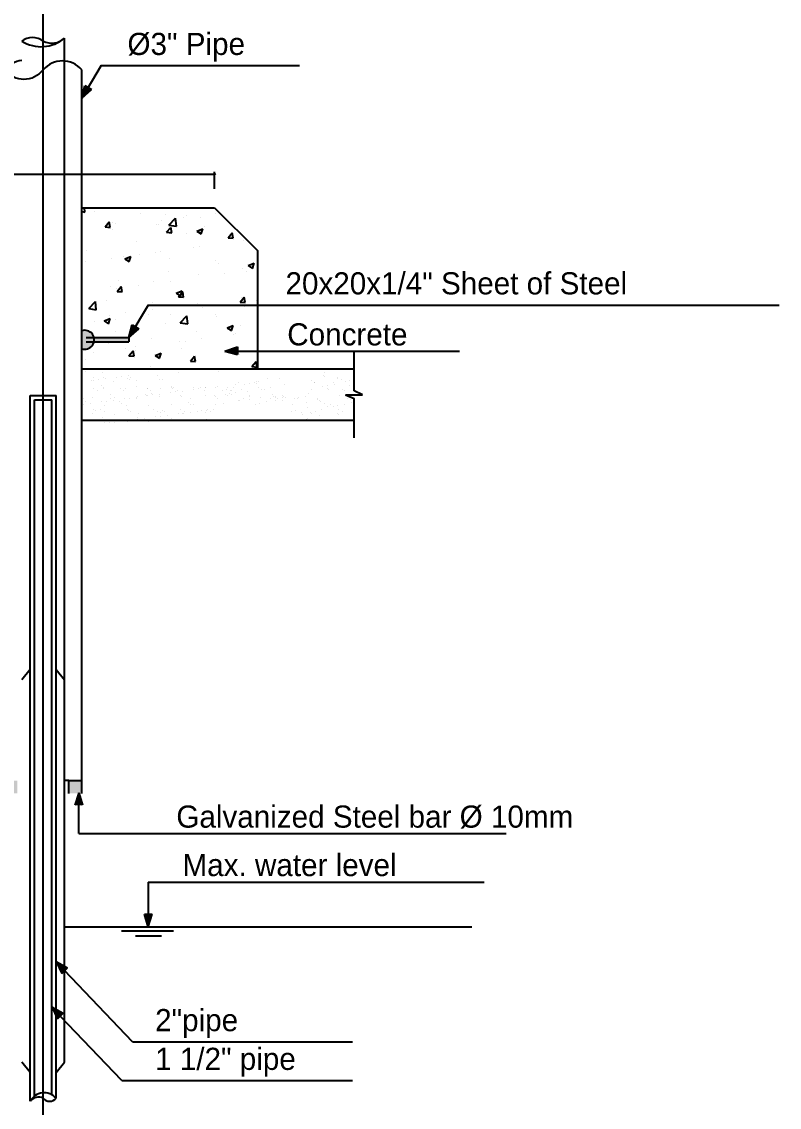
# Model space of a CAD drawing. Extents: x 152000 to 152174, y 158796 to 159332.
# Drawn here: x 152062.45 to 152071.46, y 159000.79 to 159013.7 of the extents above; entities that cross this region are included whole.
import ezdxf

# ---------------------------------------------------------------- set-up
doc = ezdxf.new("R2010")
doc.units = 0
doc.header["$LTSCALE"] = 3
doc.header["$MEASUREMENT"] = 0
doc.header["$PDMODE"] = 2
doc.header["$PDSIZE"] = 0.03
for name, pattern in [('CENTER', [2, 1.25, -0.25, 0.25, -0.25]), ('CENTER2', [28.575, 19.05, -3.175, 3.175, -3.175]), ('DASHED2', [0.375, 0.25, -0.125])]:
    doc.linetypes.add(name, pattern=pattern)
doc.layers.get('0').update_dxf_attribs({"linetype": 'CONTINUOUS'})
doc.layers.get('DEFPOINTS').update_dxf_attribs({"linetype": 'CONTINUOUS'})
for name, color, linetype in [('CENTER', 8, 'CENTER'), ('HATCH', 40, 'CONTINUOUS'), ('MECNEK', 6, 'CONTINUOUS'), ('TEXT', 7, 'CONTINUOUS')]:
    doc.layers.add(name, color=color, linetype=linetype)

# ---------------------------------------------------------------- blocks, each defined once
blk = doc.blocks.new('_OBLIQUE')
at = {"color": 0, "linetype": 'ByBlock'}
blk.add_line((-0.5, -0.5), (0.5, 0.5), dxfattribs=at)

msp = doc.modelspace()

# ---------------------------------------------------------------- hatches: boundary and pattern name
at = {"layer": 'HATCH'}
msp.add_hatch(color=256, dxfattribs=at).paths.add_polyline_path([(152063.16841, 159010.02645, -1.38807417), (152063.16841, 159009.81217)])
h = msp.add_hatch(color=256, dxfattribs=at)
h.paths.add_polyline_path([(152063.21939, 159009.9448), (152063.21939, 159009.89382), (152063.72917, 159009.89382), (152063.72917, 159009.9448)])
h.paths.add_polyline_path([(152061.69005, 159009.9448), (152061.69005, 159009.89382), (152062.19983, 159009.89382), (152062.19983, 159009.9448)])
h = msp.add_hatch(color=256, dxfattribs=at)
h.paths.add_polyline_path([(152062.25081, 159004.67334), (152062.25081, 159004.5204), (152062.40374, 159004.5204), (152062.40374, 159004.67334)])
h.paths.add_polyline_path([(152063.16841, 159004.67334), (152063.01547, 159004.67334), (152063.01547, 159004.5204), (152063.16841, 159004.5204)])
at = {"layer": 'TEXT'}
for points in [[(152063.16841, 159012.79331), (152063.2854, 159012.89635), (152063.20582, 159012.94465)], [(152063.72917, 159009.9448), (152063.84616, 159010.04783), (152063.76657, 159010.09614)], [(152064.87152, 159009.78514), (152065.02156, 159009.74284), (152065.01892, 159009.8359)], [(152063.08634, 159004.37971), (152063.17944, 159004.37969), (152063.13292, 159004.52848)], [(152063.96002, 159002.93584), (152064.00654, 159003.08463), (152063.91344, 159003.08462)], [(152062.93149, 159002.38047), (152062.99889, 159002.4447), (152062.86254, 159002.52029)], [(152062.88051, 159001.84078), (152062.94791, 159001.90501), (152062.81156, 159001.98059)]]:
    msp.add_hatch(color=2, dxfattribs=at).paths.add_polyline_path(points)

# ---------------------------------------------------------------- linework, layer by layer
at = {"color": 8, "linetype": 'ByBlock'}
for p, q in [((152064.74872, 159011.71417), (152064.74872, 159011.91678)), ((152064.74872, 159011.8862), (152062.20795, 159011.8862))]:
    msp.add_line(p, q, dxfattribs=at)
at = {"layer": 'CENTER', "linetype": 'CENTER2', "ltscale": 10}
msp.add_line((152062.70961, 158992.02657), (152062.70961, 159021.79766), dxfattribs=at)
at = {"layer": 'DEFPOINTS', "color": 0, "linetype": 'ByBlock'}
for p in [(152064.74872, 159011.8862), (152064.74872, 159011.68868)]:
    msp.add_point(p, dxfattribs=at)
at = {"layer": 'HATCH'}
for p, q in [((152063.16841, 159011.44473), (152063.20679, 159011.43878)), ((152063.20679, 159011.43887), (152063.20096, 159011.48895)), ((152063.32521, 159011.44539), (152063.32521, 159011.44539)), ((152063.86947, 159011.42239), (152063.86947, 159011.42239)), ((152064.16431, 159011.40811), (152064.16431, 159011.40811)), ((152064.41374, 159011.39939), (152064.41374, 159011.39939)), ((152064.76289, 159011.4214), (152064.76289, 159011.4214)), ((152063.44692, 159011.26164), (152063.49607, 159011.32021)), ((152063.50786, 159011.25641), (152063.49607, 159011.32032)), ((152063.54018, 159011.30843), (152063.54018, 159011.30843)), ((152063.56971, 159011.30605), (152063.56971, 159011.30605)), ((152064.05225, 159011.29559), (152064.05225, 159011.29559)), ((152064.08445, 159011.28544), (152064.08445, 159011.28544)), ((152064.12152, 159011.33696), (152064.12152, 159011.33696)), ((152064.20423, 159011.28408), (152064.28364, 159011.36685)), ((152064.20423, 159011.28408), (152064.29491, 159011.27002)), ((152064.2949, 159011.27011), (152064.28364, 159011.36694)), ((152064.37675, 159011.37056), (152064.37675, 159011.37056)), ((152064.58179, 159011.37204), (152064.58179, 159011.37204)), ((152064.62871, 159011.26244), (152064.62871, 159011.26244)), ((152063.44692, 159011.26164), (152063.50786, 159011.2563)), ((152063.47761, 159011.25219), (152063.47761, 159011.25219)), ((152063.53726, 159011.23032), (152063.53726, 159011.23032)), ((152064.17821, 159011.19766), (152064.22736, 159011.25623)), ((152064.17821, 159011.19766), (152064.23915, 159011.19233)), ((152064.23915, 159011.19243), (152064.22736, 159011.25634)), ((152064.40861, 159011.18425), (152064.40861, 159011.18425)), ((152064.53905, 159011.21184), (152064.61044, 159011.23924)), ((152064.53905, 159011.21184), (152064.58977, 159011.17763)), ((152064.58977, 159011.17773), (152064.61044, 159011.23935)), ((152064.90949, 159011.13368), (152064.95865, 159011.19225)), ((152064.90949, 159011.13368), (152064.97044, 159011.12835)), ((152064.97043, 159011.12845), (152064.95864, 159011.19236)), ((152063.81402, 159011.08219), (152063.81402, 159011.08219)), ((152064.49468, 159011.01927), (152064.49468, 159011.01927)), ((152064.56939, 159011.03263), (152064.56939, 159011.03263)), ((152065.09287, 159011.10442), (152065.09287, 159011.10442)), ((152063.21942, 159010.98013), (152063.21942, 159010.98013)), ((152063.52486, 159010.89092), (152063.52486, 159010.89092)), ((152063.66663, 159010.90414), (152063.66663, 159010.90414)), ((152063.6824, 159010.883), (152063.75379, 159010.9104)), ((152063.6824, 159010.883), (152063.73311, 159010.84879)), ((152063.73311, 159010.8489), (152063.75378, 159010.91051)), ((152063.8533, 159010.93483), (152063.8533, 159010.93483)), ((152064.03985, 159010.95619), (152064.03985, 159010.95619)), ((152064.10854, 159010.96844), (152064.10854, 159010.96844)), ((152064.21089, 159010.88114), (152064.21089, 159010.88114)), ((152063.2094, 159010.85006), (152063.2094, 159010.85006)), ((152064.75516, 159010.85815), (152064.75516, 159010.85815)), ((152064.79799, 159010.82745), (152064.79799, 159010.82745)), ((152065.08047, 159010.76501), (152065.08047, 159010.76501)), ((152065.14763, 159010.80134), (152065.21902, 159010.82875)), ((152065.14763, 159010.80134), (152065.19835, 159010.76714)), ((152065.19835, 159010.76724), (152065.21902, 159010.82885)), ((152063.6088, 159010.62333), (152063.6088, 159010.62333)), ((152064.02745, 159010.61678), (152064.02745, 159010.61678)), ((152064.20339, 159010.72539), (152064.20339, 159010.72539)), ((152064.22646, 159010.61715), (152064.22646, 159010.61715)), ((152064.55699, 159010.69323), (152064.55699, 159010.69323)), ((152064.87036, 159010.70192), (152064.87036, 159010.70192)), ((152065.1256, 159010.73552), (152065.1256, 159010.73552)), ((152063.51246, 159010.55151), (152063.51246, 159010.55151)), ((152063.58509, 159010.53271), (152063.58509, 159010.53271)), ((152063.58838, 159010.49473), (152063.63754, 159010.55331)), ((152063.58838, 159010.49473), (152063.64932, 159010.4894)), ((152063.64932, 159010.48951), (152063.63753, 159010.55342)), ((152063.84032, 159010.56631), (152063.84032, 159010.56631)), ((152064.29098, 159010.4725), (152064.36237, 159010.49991)), ((152064.31967, 159010.43075), (152064.36882, 159010.48933)), ((152064.34169, 159010.4384), (152064.36236, 159010.50001)), ((152064.38061, 159010.42553), (152064.36882, 159010.48944)), ((152063.25129, 159010.29091), (152063.3307, 159010.37368)), ((152063.34196, 159010.27694), (152063.3307, 159010.37377)), ((152063.46809, 159010.38315), (152063.46809, 159010.38315)), ((152064.01235, 159010.36016), (152064.01235, 159010.36016)), ((152064.29098, 159010.4725), (152064.34169, 159010.4383)), ((152064.31967, 159010.43075), (152064.38061, 159010.42542)), ((152065.05096, 159010.36677), (152065.10011, 159010.42535)), ((152065.05096, 159010.36677), (152065.1119, 159010.36144)), ((152065.06808, 159010.42561), (152065.06808, 159010.42561)), ((152065.1119, 159010.36155), (152065.10011, 159010.42546)), ((152065.24352, 159010.38423), (152065.24352, 159010.38423)), ((152063.25129, 159010.29091), (152063.34196, 159010.27685)), ((152063.68306, 159010.2462), (152063.68306, 159010.2462)), ((152064.01505, 159010.27738), (152064.01505, 159010.27738)), ((152064.5446, 159010.35382), (152064.5446, 159010.35382)), ((152064.55661, 159010.33716), (152064.55661, 159010.33716)), ((152064.60215, 159010.29979), (152064.60215, 159010.29979)), ((152064.85739, 159010.3334), (152064.85739, 159010.3334)), ((152065.10088, 159010.31416), (152065.10088, 159010.31416)), ((152063.31687, 159010.13058), (152063.31687, 159010.13058)), ((152063.43432, 159010.14367), (152063.50571, 159010.17107)), ((152063.43432, 159010.14367), (152063.48504, 159010.10946)), ((152063.48504, 159010.10956), (152063.50571, 159010.17118)), ((152063.50007, 159010.21211), (152063.50007, 159010.21211)), ((152063.57211, 159010.16419), (152063.57211, 159010.16419)), ((152063.95825, 159010.21502), (152063.95825, 159010.21502)), ((152064.1613, 159010.11706), (152064.1613, 159010.11706)), ((152064.22732, 159010.2232), (152064.22732, 159010.2232)), ((152064.3394, 159010.12216), (152064.41881, 159010.20492)), ((152064.3394, 159010.12216), (152064.43008, 159010.10809)), ((152064.43008, 159010.10818), (152064.41881, 159010.20501)), ((152064.75589, 159010.21912), (152064.75589, 159010.21912)), ((152064.77158, 159010.20021), (152064.77158, 159010.20021)), ((152063.56671, 159010.01499), (152063.56671, 159010.01499)), ((152064.5322, 159010.01442), (152064.5322, 159010.01442)), ((152064.89956, 159010.06201), (152064.97095, 159010.08941)), ((152064.89956, 159010.06201), (152064.95028, 159010.0278)), ((152064.95027, 159010.02791), (152064.97095, 159010.08952)), ((152064.97531, 159009.98211), (152064.97531, 159009.98211)), ((152065.00019, 159009.99526), (152065.00019, 159009.99526)), ((152065.05568, 159010.08621), (152065.05568, 159010.08621)), ((152063.48767, 159009.8727), (152063.48767, 159009.8727)), ((152063.80951, 159009.8419), (152063.80951, 159009.8419)), ((152064.00265, 159009.93798), (152064.00265, 159009.93798)), ((152064.33393, 159009.89767), (152064.33393, 159009.89767)), ((152064.4056, 159009.8932), (152064.4056, 159009.8932)), ((152064.58917, 159009.93127), (152064.58917, 159009.93127)), ((152063.30389, 159009.76206), (152063.30389, 159009.76206)), ((152063.69003, 159009.8129), (152063.69003, 159009.8129)), ((152063.72985, 159009.72783), (152063.779, 159009.78641)), ((152063.72985, 159009.72783), (152063.79079, 159009.7225)), ((152063.79079, 159009.72261), (152063.779, 159009.78651)), ((152063.81101, 159009.79113), (152063.81101, 159009.79113)), ((152064.0429, 159009.73317), (152064.11429, 159009.76058)), ((152064.0429, 159009.73317), (152064.09362, 159009.69896)), ((152064.09362, 159009.69907), (152064.11429, 159009.76068)), ((152064.35377, 159009.81891), (152064.35377, 159009.81891)), ((152064.46114, 159009.66385), (152064.51029, 159009.72243)), ((152064.52207, 159009.65863), (152064.51029, 159009.72253)), ((152063.21642, 159009.68907), (152063.21642, 159009.68907)), ((152063.99026, 159009.59857), (152063.99026, 159009.59857)), ((152064.46114, 159009.66385), (152064.52208, 159009.65852)), ((152064.5198, 159009.67501), (152064.5198, 159009.67501)), ((152065.19242, 159009.59987), (152065.24158, 159009.65845)), ((152065.19242, 159009.59987), (152065.25337, 159009.59454)), ((152065.25336, 159009.59465), (152065.24157, 159009.65855)), ((152063.19915, 159009.5629), (152063.19915, 159009.5629)), ((152063.21794, 159009.54568), (152063.21794, 159009.54568)), ((152063.30664, 159009.4644), (152063.30664, 159009.4644)), ((152063.42068, 159009.52958), (152063.42068, 159009.52958)), ((152063.42541, 159009.47265), (152063.42541, 159009.47265)), ((152063.58609, 159009.47055), (152063.58609, 159009.47055)), ((152063.63916, 159009.47754), (152063.63916, 159009.47754)), ((152063.71461, 159009.4609), (152063.71461, 159009.4609)), ((152063.72205, 159009.48845), (152063.72205, 159009.48845)), ((152063.74291, 159009.47323), (152063.74291, 159009.47323)), ((152064.06572, 159009.49554), (152064.06572, 159009.49554)), ((152064.32096, 159009.52914), (152064.32096, 159009.52914)), ((152064.7071, 159009.57998), (152064.7071, 159009.57998)), ((152064.79498, 159009.5364), (152064.79498, 159009.5364)), ((152065.37634, 159009.45693), (152065.37634, 159009.45693)), ((152065.52442, 159009.4538), (152065.52442, 159009.4538)), ((152066.0387, 159009.49618), (152066.0387, 159009.49618)), ((152066.05945, 159009.48138), (152066.05945, 159009.48138)), ((152066.061, 159009.53311), (152066.061, 159009.53311)), ((152066.20949, 159009.45504), (152066.20949, 159009.45504)), ((152066.21035, 159009.46775), (152066.21035, 159009.46775)), ((152066.32002, 159009.56366), (152066.32002, 159009.56366)), ((152063.17317, 159009.41619), (152063.17317, 159009.41619)), ((152063.28924, 159009.42872), (152063.28924, 159009.42872)), ((152063.30997, 159009.34334), (152063.30997, 159009.34334)), ((152063.31165, 159009.43442), (152063.31165, 159009.43442)), ((152063.36472, 159009.44141), (152063.36472, 159009.44141)), ((152063.40812, 159009.37141), (152063.40812, 159009.37141)), ((152063.42691, 159009.35419), (152063.42691, 159009.35419)), ((152063.4271, 159009.33313), (152063.4271, 159009.33313)), ((152063.44761, 159009.45232), (152063.44761, 159009.45232)), ((152063.55005, 159009.42747), (152063.55005, 159009.42747)), ((152063.62748, 159009.34392), (152063.62748, 159009.34392)), ((152063.69398, 159009.33653), (152063.69398, 159009.33653)), ((152063.7334, 159009.44368), (152063.7334, 159009.44368)), ((152063.8221, 159009.3624), (152063.8221, 159009.3624)), ((152063.82542, 159009.43739), (152063.82542, 159009.43739)), ((152063.94498, 159009.34449), (152063.94498, 159009.34449)), ((152063.95479, 159009.33528), (152063.95479, 159009.33528)), ((152064.0923, 159009.4408), (152064.0923, 159009.4408)), ((152064.10369, 159009.3353), (152064.10369, 159009.3353)), ((152064.1286, 159009.45188), (152064.1286, 159009.45188)), ((152064.23007, 159009.35889), (152064.23007, 159009.35889)), ((152064.23017, 159009.3452), (152064.23017, 159009.3452)), ((152064.24887, 159009.34167), (152064.24887, 159009.34167)), ((152064.26249, 159009.34507), (152064.26249, 159009.34507)), ((152064.49704, 159009.34861), (152064.49704, 159009.34861)), ((152064.50342, 159009.32734), (152064.50342, 159009.32734)), ((152064.55649, 159009.33433), (152064.55649, 159009.33433)), ((152064.57999, 159009.34565), (152064.57999, 159009.34565)), ((152064.63938, 159009.34524), (152064.63938, 159009.34524)), ((152064.64406, 159009.34988), (152064.64406, 159009.34988)), ((152064.75786, 159009.34736), (152064.75786, 159009.34736)), ((152064.77786, 159009.36347), (152064.77786, 159009.36347)), ((152064.89218, 159009.33172), (152064.89218, 159009.33172)), ((152064.8975, 159009.34622), (152064.8975, 159009.34622)), ((152064.97312, 159009.35265), (152064.97312, 159009.35265)), ((152065.00092, 159009.38736), (152065.00092, 159009.38736)), ((152065.03088, 159009.4074), (152065.03088, 159009.4074)), ((152065.07082, 159009.32915), (152065.07082, 159009.32915)), ((152065.10835, 159009.38762), (152065.10835, 159009.38762)), ((152065.16017, 159009.40103), (152065.16017, 159009.40103)), ((152065.22135, 159009.40844), (152065.22135, 159009.40844)), ((152065.24111, 159009.42196), (152065.24111, 159009.42196)), ((152065.2421, 159009.39364), (152065.2421, 159009.39364)), ((152065.26514, 159009.34995), (152065.26514, 159009.34995)), ((152065.2654, 159009.42326), (152065.2654, 159009.42326)), ((152065.31116, 159009.328), (152065.31116, 159009.328)), ((152065.41388, 159009.34518), (152065.41388, 159009.34518)), ((152065.58021, 159009.38921), (152065.58021, 159009.38921)), ((152065.89528, 159009.42848), (152065.89528, 159009.42848)), ((152065.93738, 159009.41163), (152065.93738, 159009.41163)), ((152065.94129, 159009.40653), (152065.94129, 159009.40653)), ((152066.03629, 159009.35728), (152066.03629, 159009.35728)), ((152066.08811, 159009.37068), (152066.08811, 159009.37068)), ((152066.09132, 159009.33891), (152066.09132, 159009.33891)), ((152066.10694, 159009.32753), (152066.10694, 159009.32753)), ((152066.1574, 159009.41152), (152066.1574, 159009.41152)), ((152066.16906, 159009.39161), (152066.16906, 159009.39161)), ((152066.25636, 159009.4458), (152066.25636, 159009.4458)), ((152066.26945, 159009.33159), (152066.26945, 159009.33159)), ((152066.30429, 159009.42658), (152066.30429, 159009.42658)), ((152066.35034, 159009.36945), (152066.35034, 159009.36945)), ((152066.35611, 159009.43999), (152066.35611, 159009.43999)), ((152063.19024, 159009.21677), (152063.19024, 159009.21677)), ((152063.29566, 159009.23227), (152063.29566, 159009.23227)), ((152063.35297, 159009.31595), (152063.35297, 159009.31595)), ((152063.50775, 159009.21734), (152063.50775, 159009.21734)), ((152063.51561, 159009.27291), (152063.51561, 159009.27291)), ((152063.54161, 159009.20072), (152063.54161, 159009.20072)), ((152063.55647, 159009.23102), (152063.55647, 159009.23102)), ((152063.67047, 159009.31653), (152063.67047, 159009.31653)), ((152063.6801, 159009.21895), (152063.6801, 159009.21895)), ((152063.73317, 159009.22593), (152063.73317, 159009.22593)), ((152063.81605, 159009.23685), (152063.81605, 159009.23685)), ((152063.82525, 159009.21792), (152063.82525, 159009.21792)), ((152063.83185, 159009.24094), (152063.83185, 159009.24094)), ((152063.92358, 159009.26941), (152063.92358, 159009.26941)), ((152063.94237, 159009.25219), (152063.94237, 159009.25219)), ((152063.95454, 159009.25508), (152063.95454, 159009.25508)), ((152063.98798, 159009.3171), (152063.98798, 159009.3171)), ((152063.99864, 159009.27445), (152063.99864, 159009.27445)), ((152064.00761, 159009.26206), (152064.00761, 159009.26206)), ((152064.0905, 159009.27298), (152064.0905, 159009.27298)), ((152064.09872, 159009.24434), (152064.09872, 159009.24434)), ((152064.22898, 159009.29121), (152064.22898, 159009.29121)), ((152064.28205, 159009.2982), (152064.28205, 159009.2982)), ((152064.30548, 159009.31768), (152064.30548, 159009.31768)), ((152064.33757, 159009.2604), (152064.33757, 159009.2604)), ((152064.35954, 159009.24309), (152064.35954, 159009.24309)), ((152064.36494, 159009.30911), (152064.36494, 159009.30911)), ((152064.46026, 159009.21908), (152064.46026, 159009.21908)), ((152064.62299, 159009.31826), (152064.62299, 159009.31826)), ((152064.63491, 159009.25302), (152064.63491, 159009.25302)), ((152064.74554, 159009.25689), (152064.74554, 159009.25689)), ((152064.76433, 159009.23967), (152064.76433, 159009.23967)), ((152064.77777, 159009.21965), (152064.77777, 159009.21965)), ((152064.84036, 159009.31832), (152064.84036, 159009.31832)), ((152064.88275, 159009.27123), (152064.88275, 159009.27123)), ((152064.90179, 159009.25642), (152064.90179, 159009.25642)), ((152064.92805, 159009.28227), (152064.92805, 159009.28227)), ((152064.94049, 159009.31883), (152064.94049, 159009.31883)), ((152064.9488, 159009.26747), (152064.9488, 159009.26747)), ((152064.95008, 159009.31068), (152064.95008, 159009.31068)), ((152064.99609, 159009.28873), (152064.99609, 159009.28873)), ((152065.04674, 159009.19761), (152065.04674, 159009.19761)), ((152065.09527, 159009.22023), (152065.09527, 159009.22023)), ((152065.14177, 159009.30178), (152065.14177, 159009.30178)), ((152065.15952, 159009.24788), (152065.15952, 159009.24788)), ((152065.16173, 159009.20973), (152065.16173, 159009.20973)), ((152065.1626, 159009.25517), (152065.1626, 159009.25517)), ((152065.29571, 159009.22906), (152065.29571, 159009.22906)), ((152065.34004, 159009.32377), (152065.34004, 159009.32377)), ((152065.41278, 159009.22081), (152065.41278, 159009.22081)), ((152065.43797, 159009.26509), (152065.43797, 159009.26509)), ((152065.4521, 159009.24385), (152065.4521, 159009.24385)), ((152065.47285, 159009.22904), (152065.47285, 159009.22904)), ((152065.4768, 159009.24899), (152065.4768, 159009.24899)), ((152065.50031, 159009.21866), (152065.50031, 159009.21866)), ((152065.55213, 159009.23206), (152065.55213, 159009.23206)), ((152065.55473, 159009.2596), (152065.55473, 159009.2596)), ((152065.55671, 159009.20203), (152065.55671, 159009.20203)), ((152065.56749, 159009.24437), (152065.56749, 159009.24437)), ((152065.58629, 159009.22715), (152065.58629, 159009.22715)), ((152065.69519, 159009.22026), (152065.69519, 159009.22026)), ((152065.73028, 159009.22138), (152065.73028, 159009.22138)), ((152065.74826, 159009.22725), (152065.74826, 159009.22725)), ((152065.83115, 159009.23816), (152065.83115, 159009.23816)), ((152065.8641, 159009.28535), (152065.8641, 159009.28535)), ((152065.90106, 159009.3223), (152065.90106, 159009.3223)), ((152065.96769, 159009.21743), (152065.96769, 159009.21743)), ((152065.97615, 159009.20542), (152065.97615, 159009.20542)), ((152066.2398, 159009.26083), (152066.2398, 159009.26083)), ((152066.2902, 159009.31679), (152066.2902, 159009.31679)), ((152066.32319, 159009.22438), (152066.32319, 159009.22438)), ((152066.3692, 159009.20243), (152066.3692, 159009.20243)), ((152063.18428, 159009.15367), (152063.18428, 159009.15367)), ((152063.20912, 159009.18343), (152063.20912, 159009.18343)), ((152063.26717, 159009.16458), (152063.26717, 159009.16458)), ((152063.3106, 159009.09044), (152063.3106, 159009.09044)), ((152063.32939, 159009.07322), (152063.32939, 159009.07322)), ((152063.39232, 159009.08803), (152063.39232, 159009.08803)), ((152063.40566, 159009.18282), (152063.40566, 159009.18282)), ((152063.43353, 159009.13668), (152063.43353, 159009.13668)), ((152063.45872, 159009.1898), (152063.45872, 159009.1898)), ((152063.61709, 159009.17993), (152063.61709, 159009.17993)), ((152063.63588, 159009.16271), (152063.63588, 159009.16271)), ((152063.7004, 159009.14008), (152063.7004, 159009.14008)), ((152063.70982, 159009.08861), (152063.70982, 159009.08861)), ((152063.72458, 159009.08143), (152063.72458, 159009.08143)), ((152063.96122, 159009.13883), (152063.96122, 159009.13883)), ((152064.02733, 159009.08919), (152064.02733, 159009.08919)), ((152064.13255, 159009.07792), (152064.13255, 159009.07792)), ((152064.23659, 159009.14875), (152064.23659, 159009.14875)), ((152064.34483, 159009.08976), (152064.34483, 159009.08976)), ((152064.43905, 159009.16741), (152064.43905, 159009.16741)), ((152064.45784, 159009.15019), (152064.45784, 159009.15019)), ((152064.50347, 159009.15216), (152064.50347, 159009.15216)), ((152064.54654, 159009.06891), (152064.54654, 159009.06891)), ((152064.59743, 159009.07574), (152064.59743, 159009.07574)), ((152064.65049, 159009.08272), (152064.65049, 159009.08272)), ((152064.66233, 159009.09034), (152064.66233, 159009.09034)), ((152064.73338, 159009.09364), (152064.73338, 159009.09364)), ((152064.76428, 159009.15091), (152064.76428, 159009.15091)), ((152064.85303, 159009.15839), (152064.85303, 159009.15839)), ((152065.03124, 159009.19315), (152065.03124, 159009.19315)), ((152065.23231, 159009.14935), (152065.23231, 159009.14935)), ((152065.28414, 159009.16275), (152065.28414, 159009.16275)), ((152065.36508, 159009.18369), (152065.36508, 159009.18369)), ((152065.47382, 159009.19112), (152065.47382, 159009.19112)), ((152065.67499, 159009.14587), (152065.67499, 159009.14587)), ((152065.71127, 159009.07204), (152065.71127, 159009.07204)), ((152065.84271, 159009.1729), (152065.84271, 159009.1729)), ((152065.85716, 159009.1088), (152065.85716, 159009.1088)), ((152065.9969, 159009.19062), (152065.9969, 159009.19062)), ((152066.00812, 159009.18511), (152066.00812, 159009.18511)), ((152066.02503, 159009.08403), (152066.02503, 159009.08403)), ((152066.05414, 159009.16316), (152066.05414, 159009.16316)), ((152066.09485, 159009.12076), (152066.09485, 159009.12076)), ((152066.12163, 159009.14471), (152066.12163, 159009.14471)), ((152066.16026, 159009.119), (152066.16026, 159009.119)), ((152066.21208, 159009.13241), (152066.21208, 159009.13241)), ((152066.21978, 159009.08416), (152066.21978, 159009.08416)), ((152066.27012, 159009.06663), (152066.27012, 159009.06663)), ((152066.29302, 159009.15334), (152066.29302, 159009.15334)), ((152066.38065, 159009.17525), (152066.38065, 159009.17525)), ((152063.27259, 159008.96146), (152063.27259, 159008.96146)), ((152063.30208, 159009.03582), (152063.30208, 159009.03582)), ((152063.41809, 159008.99194), (152063.41809, 159008.99194)), ((152063.43531, 159009.06064), (152063.43531, 159009.06064)), ((152063.43995, 159008.94023), (152063.43995, 159008.94023)), ((152063.55273, 159008.9382), (152063.55273, 159008.9382)), ((152063.5629, 159009.03457), (152063.5629, 159009.03457)), ((152063.59009, 159008.96204), (152063.59009, 159008.96204)), ((152063.63562, 159008.94911), (152063.63562, 159008.94911)), ((152063.70683, 159008.94363), (152063.70683, 159008.94363)), ((152063.75282, 159009.06122), (152063.75282, 159009.06122)), ((152063.7741, 159008.96734), (152063.7741, 159008.96734)), ((152063.82606, 159008.98844), (152063.82606, 159008.98844)), ((152063.82717, 159008.97433), (152063.82717, 159008.97433)), ((152063.83827, 159009.04449), (152063.83827, 159009.04449)), ((152063.84485, 159008.97122), (152063.84485, 159008.97122)), ((152063.90759, 159008.96261), (152063.90759, 159008.96261)), ((152063.91006, 159008.98524), (152063.91006, 159008.98524)), ((152063.96764, 159008.94238), (152063.96764, 159008.94238)), ((152064.04854, 159009.00347), (152064.04854, 159009.00347)), ((152064.07032, 159009.0618), (152064.07032, 159009.0618)), ((152064.10161, 159009.01046), (152064.10161, 159009.01046)), ((152064.10515, 159009.04789), (152064.10515, 159009.04789)), ((152064.15135, 159009.0607), (152064.15135, 159009.0607)), ((152064.1845, 159009.02137), (152064.1845, 159009.02137)), ((152064.2251, 159008.96319), (152064.2251, 159008.96319)), ((152064.24005, 159008.97942), (152064.24005, 159008.97942)), ((152064.24301, 159008.9523), (152064.24301, 159008.9523)), ((152064.32298, 159009.03961), (152064.32298, 159009.03961)), ((152064.36596, 159009.04664), (152064.36596, 159009.04664)), ((152064.37605, 159009.04659), (152064.37605, 159009.04659)), ((152064.38782, 159009.06237), (152064.38782, 159009.06237)), ((152064.45894, 159009.05751), (152064.45894, 159009.05751)), ((152064.50989, 159008.95571), (152064.50989, 159008.95571)), ((152064.5426, 159008.96377), (152064.5426, 159008.96377)), ((152064.64133, 159009.05656), (152064.64133, 159009.05656)), ((152064.64802, 159008.97592), (152064.64802, 159008.97592)), ((152064.66681, 159008.9587), (152064.66681, 159008.9587)), ((152064.70533, 159009.06295), (152064.70533, 159009.06295)), ((152064.7707, 159008.95445), (152064.7707, 159008.95445)), ((152064.86011, 159008.96434), (152064.86011, 159008.96434)), ((152065.65071, 159008.95043), (152065.65071, 159008.95043)), ((152065.65784, 159009.06468), (152065.65784, 159009.06468)), ((152065.77647, 159009.05288), (152065.77647, 159009.05288)), ((152065.7892, 159008.96866), (152065.7892, 159008.96866)), ((152065.79526, 159009.03566), (152065.79526, 159009.03566)), ((152065.81262, 159008.96608), (152065.81262, 159008.96608)), ((152065.84226, 159008.97564), (152065.84226, 159008.97564)), ((152065.84914, 159008.97645), (152065.84914, 159008.97645)), ((152065.89226, 159009.0497), (152065.89226, 159009.0497)), ((152065.90471, 159009.04489), (152065.90471, 159009.04489)), ((152065.94409, 159009.0631), (152065.94409, 159009.0631)), ((152065.99801, 159009.02322), (152065.99801, 159009.02322)), ((152066.2069, 159009.04083), (152066.2069, 159009.04083)), ((152066.22765, 159009.02603), (152066.22765, 159009.02603)), ((152063.49966, 159008.93121), (152063.49966, 159008.93121))]:
    msp.add_line(p, q, dxfattribs=at)
at = {"layer": 'MECNEK'}
for p, q in [((152062.9645, 159013.23539), (152062.9645, 159013.50916)), ((152063.16841, 159004.5204), (152063.16841, 159013.13142)), ((152063.16841, 159011.48895), (152064.74872, 159011.48895)), ((152064.74872, 159011.48895), (152065.2585, 159010.97917)), ((152065.2585, 159010.97917), (152065.2585, 159009.56923)), ((152063.21939, 159009.9448), (152063.72917, 159009.9448)), ((152063.21939, 159009.89382), (152063.72917, 159009.89382)), ((152063.72917, 159009.9448), (152063.72917, 159009.89382)), ((152066.40724, 159009.31166), (152066.40724, 159009.77314)), ((152066.40724, 159009.56923), (152063.16841, 159009.56923)), ((152062.55667, 159000.85912), (152062.55667, 159009.2571)), ((152062.55667, 159009.2571), (152062.86254, 159009.2571)), ((152062.86254, 159000.89673), (152062.86254, 159009.2571)), ((152066.30529, 159009.26336), (152066.5092, 159009.26336)), ((152066.30529, 159009.26336), (152066.40724, 159009.21848)), ((152066.5092, 159009.26336), (152066.40724, 159009.31166)), ((152066.40724, 159008.75358), (152066.40724, 159009.21848)), ((152066.40724, 159008.95749), (152063.16841, 159008.95749)), ((152062.55667, 159005.99451), (152062.45472, 159005.87444)), ((152062.86254, 159005.99451), (152062.9645, 159005.87444)), ((152062.9645, 159001.32267), (152062.9645, 159005.87444)), ((152063.01547, 159004.67334), (152062.9645, 159004.67334)), ((152063.01547, 159004.67334), (152063.16841, 159004.67334)), ((152063.01547, 159004.5204), (152063.01547, 159004.67334)), ((152062.9645, 159002.93584), (152067.8074, 159002.93584)), ((152063.64108, 159002.88484), (152064.25858, 159002.88484)), ((152063.80781, 159002.82534), (152064.11825, 159002.82534)), ((152062.55667, 159001.20259), (152062.45472, 159001.32267)), ((152062.86254, 159001.20259), (152062.9645, 159001.32267))]:
    msp.add_line(p, q, dxfattribs=at)
at = {"layer": 'MECNEK', "linetype": 'DASHED2', "ltscale": 20}
for p, q in [((152062.9645, 159005.87444), (152062.9645, 159013.23539)), ((152062.60765, 159000.91931), (152062.60765, 159009.20612)), ((152062.81156, 159000.93645), (152062.81156, 159009.20612))]:
    msp.add_line(p, q, dxfattribs=at)
at = {"layer": 'MECNEK', "linetype": 'DASHED2', "ltscale": 5}
msp.add_line((152062.60765, 159009.20612), (152062.81156, 159009.20612), dxfattribs=at)
at = {"layer": 'MECNEK'}
for centre, radius, start, end in [((152062.58216, 159013.31071), 0.20522, 51.60981, 128.39019), ((152062.68389, 159013.83902), 0.43306, 238.049759, 310.388017), ((152062.81036, 159013.67131), 0.22372, 243.235397, 313.549636), ((152062.48021, 159012.94901), 0.29308, 94.989253, 141.510296), ((152062.93901, 159012.93345), 0.30301, 40.794241, 139.205759), ((152062.48021, 159013.31382), 0.29308, 218.489704, 321.510296), ((152063.20418, 159009.91931), 0.11295, 251.539661, 108.460339), ((152062.72287, 159000.77004), 0.18856, 42.208918, 151.809165), ((152062.65719, 159000.78011), 0.12786, 65.798593, 141.830145), ((152062.78607, 159000.95482), 0.09603, 217.226636, 322.773364)]:
    msp.add_arc(centre, radius, start, end, dxfattribs=at)
at = {"layer": 'TEXT', "color": 2}
for p, q in [((152063.39926, 159013.18088), (152063.16841, 159012.79331)), ((152063.39926, 159013.18088), (152065.75899, 159013.18088)), ((152063.20582, 159012.94465), (152063.2854, 159012.89635)), ((152063.96002, 159010.33236), (152063.72917, 159009.9448)), ((152063.96002, 159010.33236), (152071.46395, 159010.33236)), ((152063.72917, 159009.9448), (152063.76657, 159010.09614)), ((152063.72917, 159009.9448), (152063.84616, 159010.04783)), ((152063.76657, 159010.09614), (152063.84616, 159010.04783)), ((152064.87152, 159009.78514), (152065.01892, 159009.8359)), ((152064.87152, 159009.78514), (152067.66292, 159009.78514)), ((152064.87152, 159009.78514), (152065.02156, 159009.74284)), ((152064.89803, 159009.79591), (152064.89803, 159009.79591)), ((152065.01892, 159009.8359), (152065.02156, 159009.74284)), ((152065.04328, 159009.7468), (152065.04328, 159009.7468)), ((152063.13292, 159004.52848), (152063.08634, 159004.37971)), ((152063.13292, 159004.52848), (152063.17944, 159004.37969)), ((152063.13292, 159004.04315), (152063.13292, 159004.52848)), ((152063.13292, 159004.04447), (152063.17944, 159004.04446)), ((152063.13292, 159004.04315), (152068.21532, 159004.04315)), ((152063.96002, 159003.46693), (152067.95309, 159003.46693)), ((152063.96002, 159003.46693), (152063.96002, 159002.93584)), ((152063.91344, 159003.08462), (152064.00654, 159003.08463)), ((152063.96002, 159002.93584), (152063.91344, 159003.08462)), ((152063.96002, 159002.93584), (152064.00654, 159003.08463)), ((152062.86254, 159002.52029), (152062.99889, 159002.4447)), ((152063.77265, 159001.5657), (152062.96521, 159002.4126)), ((152062.81156, 159001.98059), (152062.94791, 159001.90501)), ((152063.64386, 159001.10502), (152062.91293, 159001.87167)), ((152063.77265, 159001.5657), (152066.38924, 159001.5657)), ((152063.64386, 159001.10502), (152066.38924, 159001.10502))]:
    msp.add_line(p, q, dxfattribs=at)
at = {"layer": 'TEXT', "color": 5}
for p, q in [((152063.16841, 159012.79331), (152063.20582, 159012.94465)), ((152063.16841, 159012.79331), (152063.2854, 159012.89635)), ((152062.86254, 159002.52029), (152062.93149, 159002.38047)), ((152062.93149, 159002.38047), (152062.99889, 159002.4447)), ((152062.81156, 159001.98059), (152062.88051, 159001.84078)), ((152062.88051, 159001.84078), (152062.94791, 159001.90501))]:
    msp.add_line(p, q, dxfattribs=at)

# ---------------------------------------------------------------- block references
at = {"color": 8, "linetype": 'ByBlock', "xscale": 0.02548894320543967, "yscale": 0.02548894320543967, "zscale": 0.02548894320543967}
msp.add_blockref('_OBLIQUE', (152064.74872, 159011.8862), dxfattribs=at)

# ---------------------------------------------------------------- texts
at = {"layer": 'TEXT', "color": 0}
for s, height, p in [('%%C3" Pipe', 0.263516, (152063.7122, 159013.30723)), ('20x20x1/4" Sheet of Steel', 0.2635165, (152065.59163, 159010.45872)), ('Concrete', 0.263516, (152065.61262, 159009.85171)), ('Galvanized Steel bar %%C 10mm', 0.2635165, (152064.29354, 159004.11372)), ('Max. water level', 0.2635165, (152064.36679, 159003.5375)), ('2"pipe', 0.263516, (152064.04121, 159001.69205)), ('1 1/2" pipe', 0.2635165, (152064.04121, 159001.23137))]:
    msp.add_text(s, height=height, dxfattribs=at).set_placement(p)

doc.saveas('drawing.dxf')
